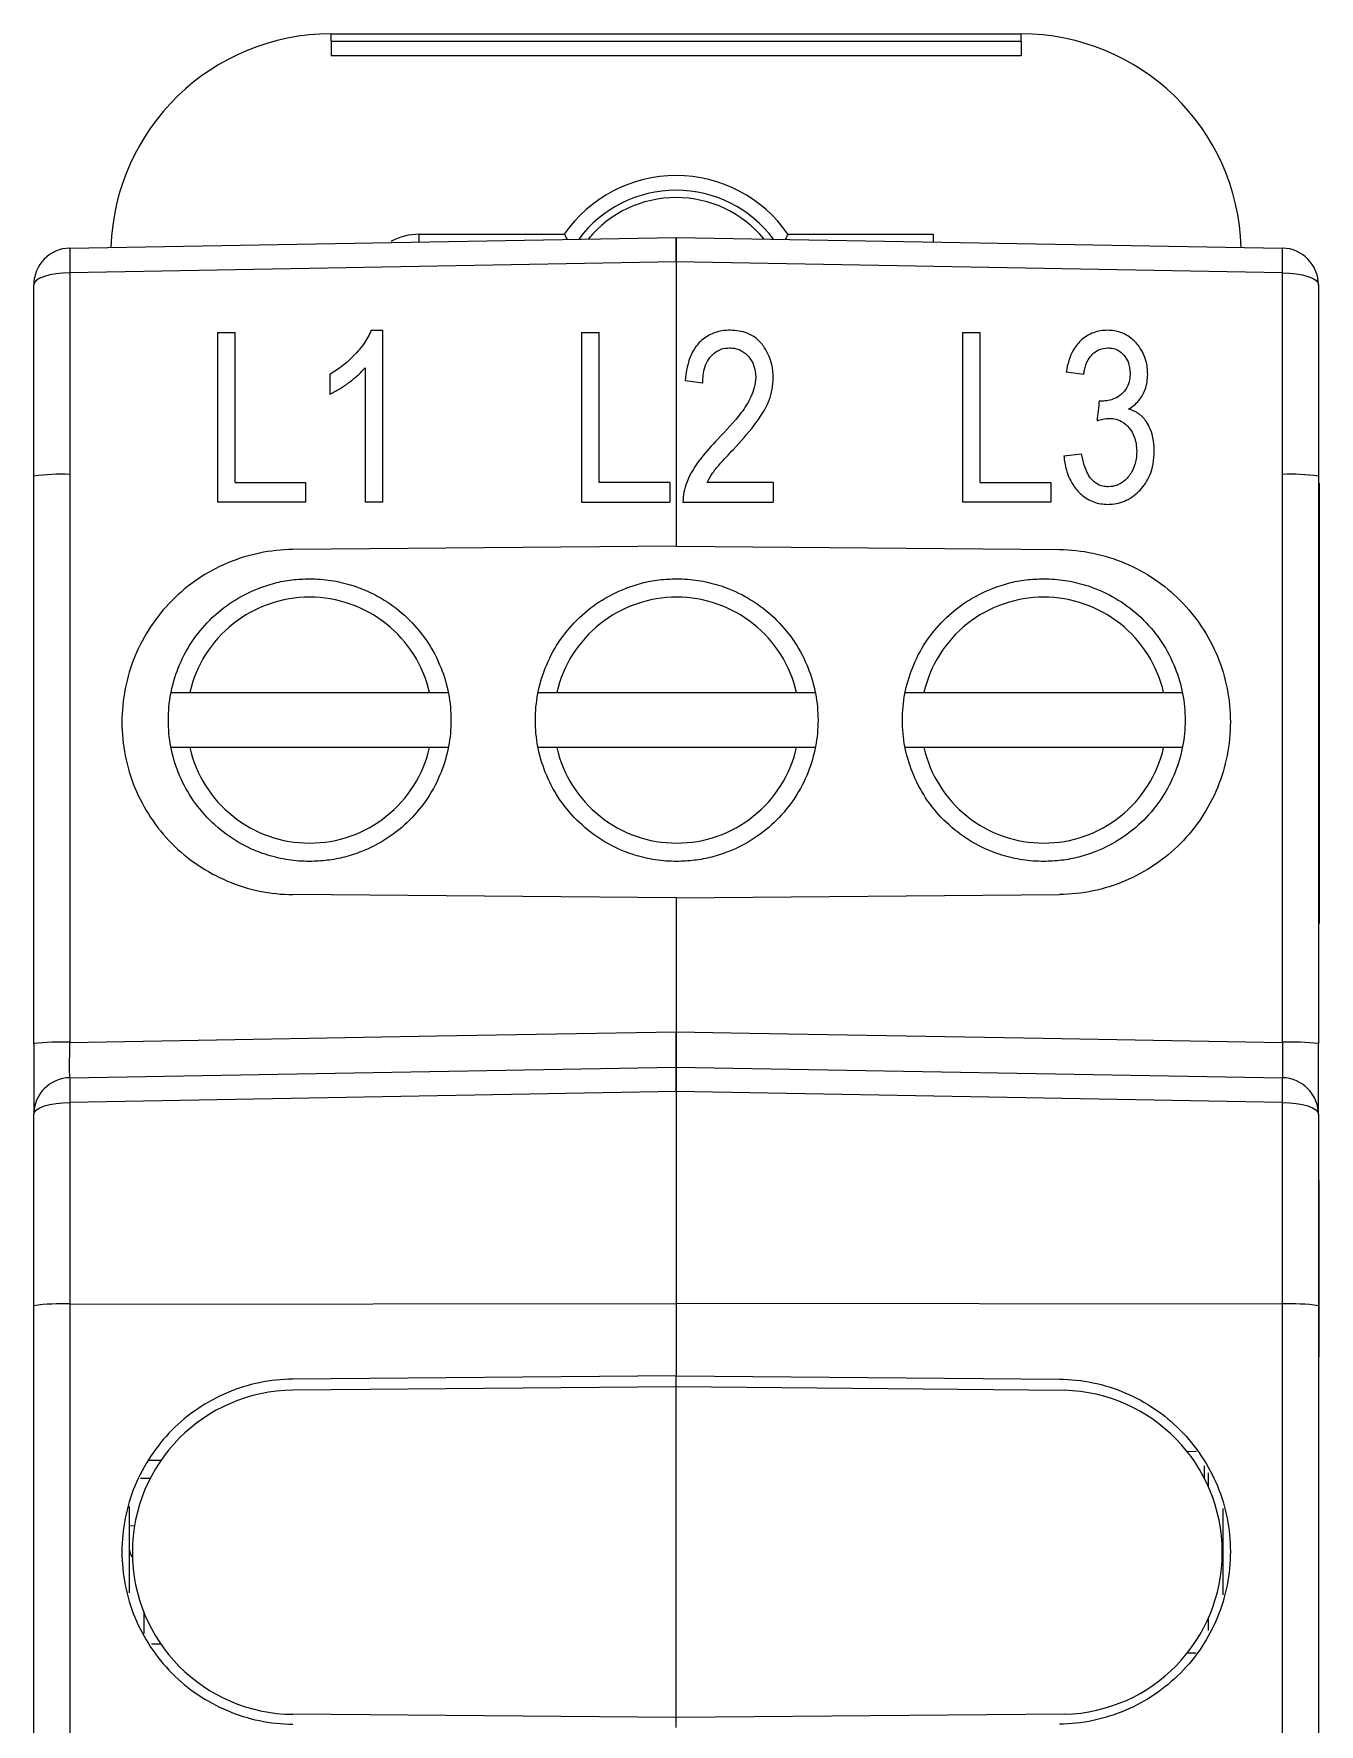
# Model space of a CAD drawing. Header units: millimetres. Extents: x -72 to 2978, y -1067 to 2817.
# Drawn here: x 1963.21 to 1980.72, y 2622.3 to 2645.33 of the extents above; entities that cross this region are included whole.
import ezdxf

# ---------------------------------------------------------------- set-up
doc = ezdxf.new("R2010")
doc.units = ezdxf.units.MM

msp = doc.modelspace()

# ---------------------------------------------------------------- linework, layer by layer
at = {"color": 7, "linetype": 'Continuous', "lineweight": 15}
for p, q in [((1967.26, 2645.327), (1976.66, 2645.327)), ((1967.26, 2645.228), (1967.26, 2645.327)), ((1967.26, 2645.228), (1976.66, 2645.228)), ((1967.26, 2645.228), (1967.26, 2645.028)), ((1976.66, 2645.228), (1976.66, 2645.327)), ((1976.66, 2645.228), (1976.66, 2645.028)), ((1976.66, 2645.028), (1967.26, 2645.028)), ((1968.46, 2642.597), (1970.437, 2642.597)), ((1973.483, 2642.597), (1975.46, 2642.597)), ((1963.702, 2642.408), (1971.96, 2642.552)), ((1971.96, 2642.552), (1980.219, 2642.408)), ((1971.96, 2642.221), (1971.96, 2639.332)), ((1963.21, 2639.301), (1963.21, 2641.908)), ((1963.702, 2642.072), (1963.702, 2639.325)), ((1980.219, 2639.325), (1980.219, 2642.072)), ((1980.71, 2641.908), (1980.71, 2639.301)), ((1965.712, 2641.259), (1965.952, 2641.259)), ((1967.807, 2641.289), (1967.963, 2641.289)), ((1970.672, 2641.259), (1970.912, 2641.259)), ((1975.863, 2641.259), (1976.103, 2641.259)), ((1972.323, 2640.569), (1972.083, 2640.599)), ((1977.243, 2639.578), (1977.484, 2639.608)), ((1963.21, 2631.572), (1963.21, 2639.301)), ((1963.702, 2639.325), (1963.702, 2631.59)), ((1965.952, 2639.218), (1966.913, 2639.218)), ((1966.913, 2639.218), (1966.913, 2638.948)), ((1971.873, 2639.218), (1971.873, 2638.948)), ((1971.96, 2639.332), (1971.96, 2638.348)), ((1973.284, 2639.218), (1973.284, 2638.948)), ((1976.103, 2639.218), (1977.063, 2639.218)), ((1977.063, 2639.218), (1977.063, 2638.948)), ((1980.219, 2631.59), (1980.219, 2639.325)), ((1980.71, 2639.301), (1980.71, 2631.572)), ((1980.72, 2639.208), (1980.71, 2639.208)), ((1980.72, 2639.208), (1980.72, 2634.542)), ((1966.913, 2638.948), (1965.712, 2638.948)), ((1967.963, 2638.948), (1967.723, 2638.948)), ((1977.063, 2638.948), (1975.863, 2638.948)), ((1971.96, 2638.348), (1977.181, 2638.302)), ((1965.336, 2636.354), (1968.601, 2636.354)), ((1970.336, 2636.354), (1973.601, 2636.354)), ((1975.336, 2636.354), (1978.601, 2636.354)), ((1968.601, 2635.604), (1965.336, 2635.604)), ((1973.601, 2635.604), (1970.336, 2635.604)), ((1978.601, 2635.604), (1975.336, 2635.604)), ((1980.72, 2634.542), (1980.71, 2634.542)), ((1980.72, 2634.542), (1980.72, 2633.875)), ((1980.72, 2633.875), (1980.71, 2633.875)), ((1980.72, 2633.875), (1980.72, 2633.208)), ((1971.96, 2633.557), (1966.74, 2633.603)), ((1971.96, 2633.557), (1977.181, 2633.603)), ((1971.96, 2633.557), (1971.96, 2631.734)), ((1980.72, 2633.208), (1980.71, 2633.208)), ((1963.702, 2631.108), (1971.96, 2631.252)), ((1971.96, 2631.252), (1980.219, 2631.108)), ((1971.96, 2630.921), (1971.96, 2628.032)), ((1963.21, 2628.002), (1963.21, 2630.608)), ((1963.702, 2630.772), (1963.702, 2628.025)), ((1980.219, 2628.025), (1980.219, 2630.772)), ((1980.71, 2630.608), (1980.71, 2628.002)), ((1980.72, 2629.708), (1980.71, 2629.708)), ((1980.72, 2627.308), (1980.72, 2629.708)), ((1963.21, 2620.272), (1963.21, 2628.002)), ((1963.702, 2628.025), (1971.96, 2628.032)), ((1963.702, 2628.025), (1963.702, 2620.29)), ((1971.96, 2628.032), (1971.96, 2627.048)), ((1980.219, 2628.025), (1971.96, 2628.032)), ((1980.219, 2620.29), (1980.219, 2628.025)), ((1980.71, 2628.002), (1980.71, 2620.272)), ((1980.72, 2627.308), (1980.71, 2627.308)), ((1971.96, 2627.048), (1966.74, 2627.002)), ((1971.96, 2627.048), (1977.181, 2627.002)), ((1971.96, 2626.897), (1966.741, 2626.851)), ((1971.96, 2622.392), (1971.96, 2626.897)), ((1977.247, 2626.85), (1971.96, 2626.897)), ((1978.92, 2626.018), (1979.051, 2626.02)), ((1964.77, 2625.897), (1964.943, 2625.897)), ((1979.16, 2625.645), (1979.16, 2625.823)), ((1964.665, 2625.652), (1964.797, 2625.652)), ((1964.51, 2625.267), (1964.51, 2624.09)), ((1979.41, 2624.066), (1979.41, 2625.241)), ((1964.583, 2625.003), (1964.51, 2625.002)), ((1964.943, 2623.392), (1964.812, 2623.392)), ((1979.042, 2623.268), (1978.922, 2623.271)), ((1971.96, 2622.392), (1966.741, 2622.438)), ((1977.253, 2622.438), (1971.96, 2622.392))]:
    msp.add_line(p, q, dxfattribs=at)
at = {"color": 102, "linetype": 'Continuous', "lineweight": 15}
for p, q in [((1968.46, 2642.491), (1968.46, 2642.597)), ((1975.46, 2642.597), (1975.46, 2642.491)), ((1971.96, 2626.897), (1971.96, 2627.048)), ((1979.214, 2625.532), (1979.214, 2625.726)), ((1964.707, 2623.836), (1964.707, 2623.537)), ((1979.214, 2623.579), (1979.214, 2623.754)), ((1971.96, 2622.257), (1971.96, 2622.392))]:
    msp.add_line(p, q, dxfattribs=at)
at = {"color": 7, "linetype": 'Continuous', "lineweight": 15, "flags": 128}
for points in [[(1971.96, 2642.221), (1970.961, 2642.203), (1966.962, 2642.131), (1963.702, 2642.072)], [(1980.219, 2642.072), (1979.219, 2642.09), (1975.22, 2642.162), (1971.96, 2642.221)], [(1963.702, 2642.072), (1963.605, 2642.068), (1963.513, 2642.058), (1963.428, 2642.043), (1963.354, 2642.023), (1963.293, 2641.998), (1963.248, 2641.97), (1963.22, 2641.94), (1963.21, 2641.908)], [(1980.219, 2642.072), (1980.315, 2642.068), (1980.408, 2642.058), (1980.493, 2642.043), (1980.567, 2642.023), (1980.628, 2641.998), (1980.673, 2641.97), (1980.701, 2641.94), (1980.71, 2641.908)], [(1977.514, 2640.689), (1977.379, 2640.706), (1977.273, 2640.719)], [(1977.724, 2640.329), (1977.744, 2640.327), (1977.76, 2640.325)], [(1971.96, 2638.348), (1969.351, 2638.325), (1966.74, 2638.302)], [(1963.702, 2631.59), (1964.701, 2631.608), (1968.7, 2631.677), (1971.96, 2631.734)], [(1971.96, 2631.734), (1972.96, 2631.717), (1976.959, 2631.647), (1980.219, 2631.59)], [(1971.96, 2630.921), (1970.961, 2630.903), (1966.962, 2630.831), (1963.702, 2630.772)], [(1980.219, 2630.772), (1979.219, 2630.79), (1975.22, 2630.862), (1971.96, 2630.921)], [(1963.21, 2630.608), (1963.22, 2630.64), (1963.248, 2630.67), (1963.293, 2630.698), (1963.354, 2630.723), (1963.428, 2630.743), (1963.513, 2630.758), (1963.605, 2630.768), (1963.702, 2630.772)], [(1980.219, 2630.772), (1980.315, 2630.768), (1980.408, 2630.758), (1980.493, 2630.743), (1980.567, 2630.723), (1980.628, 2630.698), (1980.673, 2630.67), (1980.701, 2630.64), (1980.71, 2630.608)]]:
    msp.add_lwpolyline(points, dxfattribs=at)
at = {"color": 7, "linetype": 'Continuous', "lineweight": 15}
for centre, radius, start, end in [((1967.26, 2642.327), 3, 90, 178.2335), ((1976.66, 2642.327), 3, 1.7547, 90), ((1971.96, 2641.547), 1.85, 34.5739, 145.4261), ((1971.96, 2641.547), 1.65, 36.5266, 143.4734), ((1971.96, 2641.547), 1.55, 39.4127, 140.5873), ((1963.71, 2641.908), 0.5, 91, 180), ((1969.515, 2642.24), 5.816, 178.3416, 181.6584), ((1974.405, 2642.24), 5.816, 358.3416, 1.6584), ((1980.21, 2641.908), 0.5, 0, 89), ((1963.58, 2636.765), 2.564, 87.292, 98.3012), ((1980.34, 2636.765), 2.564, 81.6988, 92.708), ((1963.58, 2628.168), 3.425, 87.9715, 96.2027), ((1980.34, 2628.168), 3.425, 83.7973, 92.0285), ((1963.71, 2630.608), 0.5, 91, 180), ((1969.515, 2630.94), 5.816, 178.3416, 181.6584), ((1974.406, 2630.94), 5.816, 358.3416, 1.6584), ((1980.21, 2630.608), 0.5, 0, 89), ((1963.581, 2625.464), 2.565, 87.2935, 98.2994), ((1980.34, 2625.464), 2.565, 81.7006, 92.7065), ((1966.76, 2624.644), 2.207, 90.5, 269.5)]:
    msp.add_arc(centre, radius, start, end, dxfattribs=at)
at = {"color": 102, "linetype": 'Continuous', "lineweight": 15}
msp.add_arc((1968.46, 2641.797), 0.8, 90, 118.966, dxfattribs=at)
at = {"color": 7, "linetype": 'Continuous', "lineweight": 15}
for centre, major_axis, ratio, start_param, end_param in [((1977.194, 2624.644), (-1.412, 1.697), 0.999163, 2.473844, 5.564823), ((1964.71, 2624.704), (0.142, 0.144), 0.975618, 2.362365, 3.040961)]:
    msp.add_ellipse(centre, major_axis=major_axis, ratio=ratio, start_param=start_param, end_param=end_param, dxfattribs=at)
for points, knots in [([(1970.437, 2642.597), (1970.438, 2642.596), (1970.449, 2642.576), (1970.462, 2642.55), (1970.473, 2642.53), (1970.475, 2642.526)], [0, 0, 0, 0, 0.038209, 0.854369, 1, 1, 1, 1]), ([(1973.483, 2642.597), (1973.483, 2642.596), (1973.472, 2642.576), (1973.459, 2642.55), (1973.447, 2642.53), (1973.446, 2642.526)], [0, 0, 0, 0, 0.038209, 0.854369, 1, 1, 1, 1]), ([(1971.96, 2642.552), (1971.96, 2642.552), (1971.96, 2642.52), (1971.96, 2642.403), (1971.96, 2642.318), (1971.96, 2642.221)], [0, 0, 0, 0, 0.5, 0.5, 1, 1, 1, 1]), ([(1971.96, 2642.221), (1971.96, 2642.318), (1971.96, 2642.402), (1971.96, 2642.52), (1971.96, 2642.552), (1971.96, 2642.552)], [0, 0, 0, 0, 0.5, 0.5, 1, 1, 1, 1]), ([(1965.712, 2641.259), (1965.712, 2641.169), (1965.712, 2640.984), (1965.712, 2640.702), (1965.712, 2640.41), (1965.712, 2640.028), (1965.712, 2639.54), (1965.712, 2639.151), (1965.712, 2638.948)], [0, 0, 0, 0, 0.11981, 0.243029, 0.369756, 0.500077, 0.738236, 1, 1, 1, 1]), ([(1965.952, 2639.218), (1965.952, 2639.338), (1965.952, 2639.572), (1965.952, 2639.914), (1965.952, 2640.311), (1965.952, 2640.76), (1965.952, 2641.095), (1965.952, 2641.259)], [0, 0, 0, 0, 0.174255, 0.340883, 0.499971, 0.755474, 1, 1, 1, 1]), ([(1967.807, 2641.289), (1967.779, 2641.225), (1967.746, 2641.162), (1967.705, 2641.104), (1967.665, 2641.048), (1967.62, 2640.995), (1967.572, 2640.945), (1967.524, 2640.895), (1967.472, 2640.849), (1967.417, 2640.806), (1967.362, 2640.763), (1967.303, 2640.725), (1967.243, 2640.689)], [0, 0, 0, 0, 0.256107, 0.256107, 0.256107, 0.503361, 0.503361, 0.503361, 0.751816, 0.751816, 0.751816, 1, 1, 1, 1]), ([(1967.963, 2638.948), (1967.963, 2639.085), (1967.963, 2639.354), (1967.963, 2639.747), (1967.963, 2640.202), (1967.963, 2640.717), (1967.963, 2641.101), (1967.963, 2641.289)], [0, 0, 0, 0, 0.174223, 0.340848, 0.49997, 0.755462, 1, 1, 1, 1]), ([(1970.672, 2641.259), (1970.672, 2641.167), (1970.672, 2640.981), (1970.672, 2640.698), (1970.672, 2640.407), (1970.672, 2640.024), (1970.672, 2639.537), (1970.672, 2639.148), (1970.672, 2638.948)], [0, 0, 0, 0, 0.121468, 0.245253, 0.371423, 0.500046, 0.742946, 1, 1, 1, 1]), ([(1970.912, 2639.218), (1970.912, 2639.336), (1970.912, 2639.569), (1970.912, 2639.911), (1970.912, 2640.309), (1970.912, 2640.758), (1970.912, 2641.094), (1970.912, 2641.259)], [0, 0, 0, 0, 0.171788, 0.338422, 0.499986, 0.753975, 1, 1, 1, 1]), ([(1972.699, 2641.289), (1972.667, 2641.289), (1972.636, 2641.288), (1972.604, 2641.284), (1972.544, 2641.276), (1972.484, 2641.26), (1972.43, 2641.233), (1972.372, 2641.205), (1972.32, 2641.167), (1972.276, 2641.121), (1972.233, 2641.076), (1972.197, 2641.022), (1972.17, 2640.966), (1972.117, 2640.852), (1972.094, 2640.724), (1972.083, 2640.599)], [0, 0, 0, 0, 0.08927, 0.08927, 0.08927, 0.263398, 0.263398, 0.263398, 0.447133, 0.447133, 0.447133, 0.629597, 0.629597, 0.629597, 1, 1, 1, 1]), ([(1973.284, 2640.642), (1973.283, 2640.702), (1973.278, 2640.762), (1973.264, 2640.821), (1973.245, 2640.902), (1973.21, 2640.981), (1973.164, 2641.051), (1973.136, 2641.094), (1973.103, 2641.135), (1973.064, 2641.169), (1973.025, 2641.203), (1972.979, 2641.23), (1972.93, 2641.25), (1972.858, 2641.278), (1972.777, 2641.287), (1972.699, 2641.289)], [0, 0, 0, 0, 0.184621, 0.184621, 0.184621, 0.444129, 0.444129, 0.444129, 0.601939, 0.601939, 0.601939, 0.760781, 0.760781, 0.760781, 1, 1, 1, 1]), ([(1975.863, 2641.259), (1975.863, 2641.168), (1975.863, 2640.982), (1975.863, 2640.699), (1975.863, 2640.408), (1975.863, 2640.025), (1975.863, 2639.538), (1975.863, 2639.149), (1975.863, 2638.948)], [0, 0, 0, 0, 0.120891, 0.24448, 0.370844, 0.500054, 0.741486, 1, 1, 1, 1]), ([(1976.103, 2639.218), (1976.103, 2639.337), (1976.103, 2639.57), (1976.103, 2639.913), (1976.103, 2640.31), (1976.103, 2640.759), (1976.103, 2641.095), (1976.103, 2641.259)], [0, 0, 0, 0, 0.172831, 0.339463, 0.49998, 0.754655, 1, 1, 1, 1]), ([(1977.839, 2641.289), (1977.774, 2641.288), (1977.707, 2641.279), (1977.646, 2641.256), (1977.589, 2641.235), (1977.535, 2641.203), (1977.489, 2641.163), (1977.444, 2641.124), (1977.405, 2641.076), (1977.374, 2641.025), (1977.32, 2640.932), (1977.292, 2640.825), (1977.273, 2640.719)], [0, 0, 0, 0, 0.219806, 0.219806, 0.219806, 0.425093, 0.425093, 0.425093, 0.629822, 0.629822, 0.629822, 1, 1, 1, 1]), ([(1978.384, 2640.688), (1978.383, 2640.749), (1978.377, 2640.811), (1978.361, 2640.871), (1978.344, 2640.935), (1978.316, 2640.997), (1978.278, 2641.052), (1978.247, 2641.097), (1978.21, 2641.139), (1978.167, 2641.174), (1978.121, 2641.211), (1978.069, 2641.242), (1978.013, 2641.261), (1977.958, 2641.28), (1977.898, 2641.288), (1977.839, 2641.289)], [0, 0, 0, 0, 0.205592, 0.205592, 0.205592, 0.428475, 0.428475, 0.428475, 0.611344, 0.611344, 0.611344, 0.806598, 0.806598, 0.806598, 1, 1, 1, 1]), ([(1972.323, 2640.569), (1972.324, 2640.641), (1972.33, 2640.714), (1972.352, 2640.783), (1972.364, 2640.823), (1972.381, 2640.861), (1972.405, 2640.896), (1972.424, 2640.924), (1972.447, 2640.951), (1972.474, 2640.973), (1972.503, 2640.998), (1972.538, 2641.018), (1972.575, 2641.031), (1972.611, 2641.043), (1972.651, 2641.048), (1972.69, 2641.049)], [0, 0, 0, 0, 0.321742, 0.321742, 0.321742, 0.506881, 0.506881, 0.506881, 0.65917, 0.65917, 0.65917, 0.830736, 0.830736, 0.830736, 1, 1, 1, 1]), ([(1972.69, 2641.049), (1972.711, 2641.049), (1972.732, 2641.047), (1972.753, 2641.044), (1972.787, 2641.038), (1972.82, 2641.026), (1972.85, 2641.01), (1972.888, 2640.989), (1972.922, 2640.96), (1972.95, 2640.927), (1972.978, 2640.894), (1973.001, 2640.856), (1973.016, 2640.816), (1973.036, 2640.762), (1973.043, 2640.704), (1973.044, 2640.646)], [0, 0, 0, 0, 0.10489, 0.10489, 0.10489, 0.273649, 0.273649, 0.273649, 0.491585, 0.491585, 0.491585, 0.709054, 0.709054, 0.709054, 1, 1, 1, 1]), ([(1977.514, 2640.689), (1977.516, 2640.708), (1977.519, 2640.726), (1977.523, 2640.744), (1977.534, 2640.794), (1977.549, 2640.844), (1977.574, 2640.888), (1977.59, 2640.917), (1977.61, 2640.943), (1977.633, 2640.965), (1977.656, 2640.988), (1977.684, 2641.007), (1977.714, 2641.021), (1977.754, 2641.04), (1977.801, 2641.047), (1977.846, 2641.049)], [0, 0, 0, 0, 0.104104, 0.104104, 0.104104, 0.388823, 0.388823, 0.388823, 0.568536, 0.568536, 0.568536, 0.749971, 0.749971, 0.749971, 1, 1, 1, 1]), ([(1977.846, 2641.049), (1977.862, 2641.048), (1977.879, 2641.047), (1977.896, 2641.045), (1977.924, 2641.041), (1977.951, 2641.031), (1977.976, 2641.018), (1978.008, 2641), (1978.037, 2640.977), (1978.061, 2640.95), (1978.084, 2640.923), (1978.103, 2640.892), (1978.117, 2640.858), (1978.136, 2640.809), (1978.142, 2640.754), (1978.144, 2640.701)], [0, 0, 0, 0, 0.095843, 0.095843, 0.095843, 0.260625, 0.260625, 0.260625, 0.471814, 0.471814, 0.471814, 0.682626, 0.682626, 0.682626, 1, 1, 1, 1]), ([(1967.243, 2640.419), (1967.289, 2640.441), (1967.334, 2640.465), (1967.377, 2640.491), (1967.419, 2640.518), (1967.461, 2640.547), (1967.501, 2640.577), (1967.542, 2640.606), (1967.581, 2640.638), (1967.618, 2640.672), (1967.655, 2640.705), (1967.69, 2640.741), (1967.723, 2640.779)], [0, 0, 0, 0, 0.251723, 0.251723, 0.251723, 0.500768, 0.500768, 0.500768, 0.750207, 0.750207, 0.750207, 1, 1, 1, 1]), ([(1967.723, 2640.779), (1967.723, 2640.681), (1967.723, 2640.483), (1967.723, 2640.179), (1967.723, 2639.825), (1967.723, 2639.413), (1967.723, 2639.106), (1967.723, 2638.948)], [0, 0, 0, 0, 0.161874, 0.328517, 0.500026, 0.74194, 1, 1, 1, 1]), ([(1967.243, 2640.689), (1967.243, 2640.644), (1967.243, 2640.554), (1967.243, 2640.464), (1967.243, 2640.419)], [0, 0, 0, 0, 0.497527, 1, 1, 1, 1]), ([(1973.044, 2640.646), (1973.04, 2640.556), (1973.017, 2640.465), (1972.98, 2640.382), (1972.945, 2640.306), (1972.899, 2640.235), (1972.848, 2640.168), (1972.749, 2640.041), (1972.639, 2639.922), (1972.527, 2639.806)], [0, 0, 0, 0, 0.273801, 0.273801, 0.273801, 0.523391, 0.523391, 0.523391, 1, 1, 1, 1]), ([(1972.74, 2639.667), (1972.838, 2639.774), (1972.934, 2639.882), (1973.023, 2639.996), (1973.105, 2640.101), (1973.182, 2640.213), (1973.228, 2640.336), (1973.264, 2640.434), (1973.282, 2640.538), (1973.284, 2640.642)], [0, 0, 0, 0, 0.37722, 0.37722, 0.37722, 0.725987, 0.725987, 0.725987, 1, 1, 1, 1]), ([(1978.144, 2640.701), (1978.143, 2640.673), (1978.142, 2640.644), (1978.137, 2640.616), (1978.13, 2640.579), (1978.118, 2640.543), (1978.1, 2640.51), (1978.082, 2640.476), (1978.057, 2640.445), (1978.028, 2640.42), (1978, 2640.394), (1977.967, 2640.373), (1977.931, 2640.358), (1977.878, 2640.335), (1977.818, 2640.326), (1977.76, 2640.325)], [0, 0, 0, 0, 0.14138, 0.14138, 0.14138, 0.329095, 0.329095, 0.329095, 0.519949, 0.519949, 0.519949, 0.710757, 0.710757, 0.710757, 1, 1, 1, 1]), ([(1978.124, 2640.216), (1978.176, 2640.248), (1978.226, 2640.287), (1978.265, 2640.334), (1978.301, 2640.378), (1978.33, 2640.429), (1978.35, 2640.482), (1978.374, 2640.548), (1978.382, 2640.618), (1978.384, 2640.688)], [0, 0, 0, 0, 0.324268, 0.324268, 0.324268, 0.627756, 0.627756, 0.627756, 1, 1, 1, 1]), ([(1977.724, 2640.329), (1977.719, 2640.284), (1977.709, 2640.193), (1977.699, 2640.102), (1977.694, 2640.057)], [0, 0, 0, 0, 0.496035, 1, 1, 1, 1]), ([(1977.694, 2640.057), (1977.721, 2640.065), (1977.748, 2640.073), (1977.775, 2640.079), (1977.789, 2640.082), (1977.803, 2640.084), (1977.817, 2640.086), (1977.831, 2640.088), (1977.845, 2640.088), (1977.859, 2640.089)], [0, 0, 0, 0, 0.499277, 0.499277, 0.499277, 0.749658, 0.749658, 0.749658, 1, 1, 1, 1]), ([(1977.859, 2640.089), (1977.882, 2640.088), (1977.905, 2640.087), (1977.928, 2640.083), (1977.963, 2640.076), (1977.997, 2640.064), (1978.028, 2640.046), (1978.068, 2640.024), (1978.103, 2639.993), (1978.133, 2639.958), (1978.162, 2639.923), (1978.185, 2639.882), (1978.201, 2639.839), (1978.224, 2639.777), (1978.232, 2639.708), (1978.234, 2639.642)], [0, 0, 0, 0, 0.104468, 0.104468, 0.104468, 0.26803, 0.26803, 0.26803, 0.479084, 0.479084, 0.479084, 0.689974, 0.689974, 0.689974, 1, 1, 1, 1]), ([(1978.474, 2639.644), (1978.473, 2639.713), (1978.467, 2639.783), (1978.45, 2639.85), (1978.432, 2639.916), (1978.406, 2639.982), (1978.369, 2640.04), (1978.341, 2640.083), (1978.305, 2640.122), (1978.262, 2640.151), (1978.221, 2640.181), (1978.173, 2640.201), (1978.124, 2640.216)], [0, 0, 0, 0, 0.287408, 0.287408, 0.287408, 0.57403, 0.57403, 0.57403, 0.78851, 0.78851, 0.78851, 1, 1, 1, 1]), ([(1972.527, 2639.806), (1972.448, 2639.724), (1972.371, 2639.639), (1972.3, 2639.549), (1972.221, 2639.448), (1972.152, 2639.337), (1972.106, 2639.217), (1972.073, 2639.131), (1972.053, 2639.039), (1972.053, 2638.948)], [0, 0, 0, 0, 0.340175, 0.340175, 0.340175, 0.725646, 0.725646, 0.725646, 1, 1, 1, 1]), ([(1972.383, 2639.218), (1972.406, 2639.261), (1972.429, 2639.304), (1972.457, 2639.344), (1972.485, 2639.383), (1972.516, 2639.42), (1972.547, 2639.456), (1972.61, 2639.528), (1972.675, 2639.598), (1972.74, 2639.667)], [0, 0, 0, 0, 0.254231, 0.254231, 0.254231, 0.503845, 0.503845, 0.503845, 1, 1, 1, 1]), ([(1977.243, 2639.578), (1977.249, 2639.515), (1977.258, 2639.451), (1977.276, 2639.389), (1977.295, 2639.319), (1977.323, 2639.251), (1977.363, 2639.19), (1977.396, 2639.139), (1977.435, 2639.092), (1977.481, 2639.052), (1977.53, 2639.009), (1977.588, 2638.974), (1977.65, 2638.951), (1977.711, 2638.928), (1977.777, 2638.92), (1977.842, 2638.918)], [0, 0, 0, 0, 0.195082, 0.195082, 0.195082, 0.416888, 0.416888, 0.416888, 0.600897, 0.600897, 0.600897, 0.801124, 0.801124, 0.801124, 1, 1, 1, 1]), ([(1977.846, 2639.158), (1977.822, 2639.159), (1977.797, 2639.16), (1977.773, 2639.166), (1977.741, 2639.173), (1977.708, 2639.187), (1977.68, 2639.206), (1977.652, 2639.224), (1977.628, 2639.248), (1977.607, 2639.275), (1977.566, 2639.327), (1977.539, 2639.39), (1977.519, 2639.453), (1977.503, 2639.504), (1977.492, 2639.556), (1977.484, 2639.608)], [0, 0, 0, 0, 0.114311, 0.114311, 0.114311, 0.273887, 0.273887, 0.273887, 0.431917, 0.431917, 0.431917, 0.74901, 0.74901, 0.74901, 1, 1, 1, 1]), ([(1977.842, 2638.918), (1977.855, 2638.918), (1977.867, 2638.919), (1977.879, 2638.919), (1977.952, 2638.923), (1978.026, 2638.941), (1978.092, 2638.973), (1978.163, 2639.006), (1978.226, 2639.056), (1978.28, 2639.112), (1978.334, 2639.169), (1978.378, 2639.235), (1978.409, 2639.307), (1978.455, 2639.412), (1978.472, 2639.53), (1978.474, 2639.644)], [0, 0, 0, 0, 0.033822, 0.033822, 0.033822, 0.238567, 0.238567, 0.238567, 0.456682, 0.456682, 0.456682, 0.675096, 0.675096, 0.675096, 1, 1, 1, 1]), ([(1978.234, 2639.642), (1978.233, 2639.594), (1978.23, 2639.545), (1978.219, 2639.498), (1978.208, 2639.448), (1978.19, 2639.4), (1978.164, 2639.356), (1978.137, 2639.31), (1978.101, 2639.269), (1978.06, 2639.235), (1978.031, 2639.21), (1977.996, 2639.191), (1977.96, 2639.177), (1977.924, 2639.164), (1977.885, 2639.159), (1977.846, 2639.158)], [0, 0, 0, 0, 0.209524, 0.209524, 0.209524, 0.431536, 0.431536, 0.431536, 0.66368, 0.66368, 0.66368, 0.832011, 0.832011, 0.832011, 1, 1, 1, 1]), ([(1971.873, 2639.218), (1971.716, 2639.218), (1971.395, 2639.218), (1971.075, 2639.218), (1970.912, 2639.218)], [0, 0, 0, 0, 0.49143, 1, 1, 1, 1]), ([(1973.284, 2639.218), (1973.13, 2639.218), (1972.83, 2639.218), (1972.53, 2639.218), (1972.383, 2639.218)], [0, 0, 0, 0, 0.511557, 1, 1, 1, 1]), ([(1970.672, 2638.948), (1970.877, 2638.948), (1971.277, 2638.948), (1971.677, 2638.948), (1971.873, 2638.948)], [0, 0, 0, 0, 0.510478, 1, 1, 1, 1]), ([(1972.053, 2638.948), (1972.254, 2638.948), (1972.664, 2638.948), (1973.074, 2638.948), (1973.284, 2638.948)], [0, 0, 0, 0, 0.489084, 1, 1, 1, 1]), ([(1966.74, 2638.302), (1966.585, 2638.301), (1966.434, 2638.285), (1966.135, 2638.223), (1965.987, 2638.177), (1965.705, 2638.058), (1965.571, 2637.985), (1965.318, 2637.814), (1965.198, 2637.714), (1964.983, 2637.498), (1964.887, 2637.379), (1964.717, 2637.123), (1964.645, 2636.987), (1964.471, 2636.565), (1964.41, 2636.257), (1964.41, 2635.8), (1964.425, 2635.645), (1964.485, 2635.346), (1964.529, 2635.2), (1964.645, 2634.917), (1964.718, 2634.78), (1964.886, 2634.526), (1964.982, 2634.408), (1965.307, 2634.08), (1965.564, 2633.907), (1965.988, 2633.728), (1966.134, 2633.682), (1966.432, 2633.62), (1966.587, 2633.604), (1966.74, 2633.603)], [0, 0, 0, 0, 0.0625, 0.0625, 0.125, 0.125, 0.1875, 0.1875, 0.25, 0.25, 0.3125, 0.3125, 0.375, 0.375, 0.5, 0.5, 0.5625, 0.5625, 0.625, 0.625, 0.6875, 0.6875, 0.75, 0.75, 0.875, 0.875, 0.9375, 0.9375, 1, 1, 1, 1]), ([(1977.181, 2638.302), (1977.486, 2638.3), (1977.793, 2638.236), (1978.214, 2638.059), (1978.35, 2637.985), (1978.604, 2637.813), (1978.721, 2637.716), (1978.936, 2637.499), (1979.034, 2637.378), (1979.203, 2637.124), (1979.275, 2636.99), (1979.391, 2636.706), (1979.436, 2636.558), (1979.495, 2636.259), (1979.51, 2636.108), (1979.51, 2635.799), (1979.495, 2635.647), (1979.437, 2635.349), (1979.392, 2635.2), (1979.276, 2634.917), (1979.204, 2634.783), (1979.036, 2634.528), (1978.938, 2634.408), (1978.723, 2634.191), (1978.606, 2634.094), (1978.352, 2633.921), (1978.216, 2633.848), (1977.796, 2633.67), (1977.49, 2633.605), (1977.181, 2633.603)], [0, 0, 0, 0, 0.125, 0.125, 0.1875, 0.1875, 0.25, 0.25, 0.3125, 0.3125, 0.375, 0.375, 0.4375, 0.4375, 0.5, 0.5, 0.5625, 0.5625, 0.625, 0.625, 0.6875, 0.6875, 0.75, 0.75, 0.8125, 0.8125, 0.875, 0.875, 1, 1, 1, 1]), ([(1966.968, 2634.054), (1966.919, 2634.055), (1966.822, 2634.058), (1966.678, 2634.074), (1966.536, 2634.101), (1966.396, 2634.139), (1966.181, 2634.215), (1965.903, 2634.359), (1965.598, 2634.609), (1965.347, 2634.915), (1965.171, 2635.257), (1965.065, 2635.616), (1965.032, 2635.979), (1965.065, 2636.342), (1965.171, 2636.702), (1965.347, 2637.044), (1965.598, 2637.35), (1965.903, 2637.6), (1966.21, 2637.758), (1966.488, 2637.849), (1966.726, 2637.896), (1966.887, 2637.902), (1966.968, 2637.904)], [0, 0, 0, 0, 0.024176, 0.048139, 0.072026, 0.095974, 0.120121, 0.185059, 0.250086, 0.315023, 0.38005, 0.439993, 0.500024, 0.559968, 0.619999, 0.684937, 0.749963, 0.814901, 0.879927, 0.92, 0.95981, 1, 1, 1, 1]), ([(1966.968, 2637.904), (1967.017, 2637.903), (1967.114, 2637.901), (1967.258, 2637.884), (1967.4, 2637.857), (1967.54, 2637.819), (1967.755, 2637.744), (1968.033, 2637.6), (1968.338, 2637.35), (1968.589, 2637.044), (1968.765, 2636.702), (1968.871, 2636.342), (1968.904, 2635.98), (1968.871, 2635.617), (1968.765, 2635.257), (1968.589, 2634.915), (1968.339, 2634.609), (1968.033, 2634.359), (1967.726, 2634.2), (1967.448, 2634.11), (1967.21, 2634.063), (1967.049, 2634.057), (1966.968, 2634.054)], [0, 0, 0, 0, 0.024176, 0.048139, 0.072026, 0.095974, 0.120121, 0.185059, 0.250086, 0.315023, 0.38005, 0.439993, 0.500024, 0.559968, 0.619999, 0.684937, 0.749963, 0.814901, 0.879927, 0.92, 0.95981, 1, 1, 1, 1]), ([(1971.968, 2634.054), (1971.919, 2634.055), (1971.822, 2634.058), (1971.678, 2634.074), (1971.536, 2634.101), (1971.396, 2634.139), (1971.181, 2634.215), (1970.903, 2634.359), (1970.598, 2634.609), (1970.347, 2634.915), (1970.171, 2635.257), (1970.065, 2635.616), (1970.032, 2635.979), (1970.065, 2636.342), (1970.171, 2636.702), (1970.347, 2637.044), (1970.598, 2637.35), (1970.903, 2637.6), (1971.21, 2637.758), (1971.488, 2637.849), (1971.726, 2637.896), (1971.887, 2637.902), (1971.968, 2637.904)], [0, 0, 0, 0, 0.024176, 0.048139, 0.072026, 0.095974, 0.120121, 0.185059, 0.250086, 0.315023, 0.38005, 0.439993, 0.500024, 0.559968, 0.619999, 0.684937, 0.749963, 0.814901, 0.879927, 0.92, 0.95981, 1, 1, 1, 1]), ([(1971.968, 2637.904), (1972.017, 2637.903), (1972.114, 2637.901), (1972.258, 2637.884), (1972.4, 2637.857), (1972.54, 2637.819), (1972.755, 2637.744), (1973.033, 2637.6), (1973.338, 2637.35), (1973.589, 2637.044), (1973.765, 2636.702), (1973.871, 2636.342), (1973.904, 2635.98), (1973.871, 2635.617), (1973.765, 2635.257), (1973.589, 2634.915), (1973.339, 2634.609), (1973.033, 2634.359), (1972.726, 2634.2), (1972.448, 2634.11), (1972.21, 2634.063), (1972.049, 2634.057), (1971.968, 2634.054)], [0, 0, 0, 0, 0.024176, 0.048139, 0.072026, 0.095974, 0.120121, 0.185059, 0.250086, 0.315023, 0.38005, 0.439993, 0.500024, 0.559968, 0.619999, 0.684937, 0.749963, 0.814901, 0.879927, 0.92, 0.95981, 1, 1, 1, 1]), ([(1976.968, 2634.054), (1976.919, 2634.055), (1976.822, 2634.058), (1976.678, 2634.074), (1976.536, 2634.101), (1976.396, 2634.139), (1976.181, 2634.215), (1975.903, 2634.359), (1975.598, 2634.609), (1975.347, 2634.915), (1975.171, 2635.257), (1975.065, 2635.616), (1975.032, 2635.979), (1975.065, 2636.342), (1975.171, 2636.702), (1975.347, 2637.044), (1975.598, 2637.35), (1975.903, 2637.6), (1976.21, 2637.758), (1976.488, 2637.849), (1976.726, 2637.896), (1976.887, 2637.902), (1976.968, 2637.904)], [0, 0, 0, 0, 0.024176, 0.048139, 0.072026, 0.095974, 0.120121, 0.185059, 0.250086, 0.315023, 0.38005, 0.439993, 0.500024, 0.559968, 0.619999, 0.684937, 0.749963, 0.814901, 0.879927, 0.92, 0.95981, 1, 1, 1, 1]), ([(1976.968, 2637.904), (1977.017, 2637.903), (1977.114, 2637.901), (1977.258, 2637.884), (1977.4, 2637.857), (1977.54, 2637.819), (1977.755, 2637.744), (1978.033, 2637.6), (1978.338, 2637.35), (1978.589, 2637.044), (1978.765, 2636.702), (1978.871, 2636.342), (1978.904, 2635.98), (1978.871, 2635.617), (1978.765, 2635.257), (1978.589, 2634.915), (1978.339, 2634.609), (1978.033, 2634.359), (1977.726, 2634.2), (1977.448, 2634.11), (1977.21, 2634.063), (1977.049, 2634.057), (1976.968, 2634.054)], [0, 0, 0, 0, 0.024176, 0.048139, 0.072026, 0.095974, 0.120121, 0.185059, 0.250086, 0.315023, 0.38005, 0.439993, 0.500024, 0.559968, 0.619999, 0.684937, 0.749963, 0.814901, 0.879927, 0.92, 0.95981, 1, 1, 1, 1]), ([(1966.968, 2637.654), (1966.589, 2637.654), (1966.221, 2637.526), (1965.628, 2637.054), (1965.42, 2636.724), (1965.336, 2636.354)], [0, 0, 0, 0, 0.5, 0.5, 1, 1, 1, 1]), ([(1968.601, 2636.354), (1968.516, 2636.724), (1968.308, 2637.054), (1967.715, 2637.526), (1967.347, 2637.654), (1966.968, 2637.654)], [0, 0, 0, 0, 0.5, 0.5, 1, 1, 1, 1]), ([(1971.968, 2637.654), (1971.589, 2637.654), (1971.221, 2637.526), (1970.628, 2637.054), (1970.42, 2636.724), (1970.336, 2636.354)], [0, 0, 0, 0, 0.5, 0.5, 1, 1, 1, 1]), ([(1973.601, 2636.354), (1973.516, 2636.724), (1973.308, 2637.054), (1972.715, 2637.526), (1972.347, 2637.654), (1971.968, 2637.654)], [0, 0, 0, 0, 0.5, 0.5, 1, 1, 1, 1]), ([(1976.968, 2637.654), (1976.589, 2637.654), (1976.221, 2637.526), (1975.628, 2637.054), (1975.42, 2636.724), (1975.336, 2636.354)], [0, 0, 0, 0, 0.5, 0.5, 1, 1, 1, 1]), ([(1978.601, 2636.354), (1978.516, 2636.724), (1978.308, 2637.054), (1977.715, 2637.526), (1977.347, 2637.654), (1976.968, 2637.654)], [0, 0, 0, 0, 0.5, 0.5, 1, 1, 1, 1]), ([(1965.336, 2635.604), (1965.42, 2635.235), (1965.628, 2634.905), (1966.221, 2634.433), (1966.589, 2634.304), (1966.968, 2634.304)], [0, 0, 0, 0, 0.5, 0.5, 1, 1, 1, 1]), ([(1966.968, 2634.304), (1967.347, 2634.304), (1967.715, 2634.433), (1968.308, 2634.905), (1968.516, 2635.235), (1968.601, 2635.604)], [0, 0, 0, 0, 0.5, 0.5, 1, 1, 1, 1]), ([(1970.336, 2635.604), (1970.42, 2635.235), (1970.628, 2634.905), (1971.221, 2634.433), (1971.589, 2634.304), (1971.968, 2634.304)], [0, 0, 0, 0, 0.5, 0.5, 1, 1, 1, 1]), ([(1971.968, 2634.304), (1972.347, 2634.304), (1972.715, 2634.433), (1973.308, 2634.905), (1973.516, 2635.235), (1973.601, 2635.604)], [0, 0, 0, 0, 0.5, 0.5, 1, 1, 1, 1]), ([(1975.336, 2635.604), (1975.42, 2635.235), (1975.628, 2634.905), (1976.221, 2634.433), (1976.589, 2634.304), (1976.968, 2634.304)], [0, 0, 0, 0, 0.5, 0.5, 1, 1, 1, 1]), ([(1976.968, 2634.304), (1977.347, 2634.304), (1977.715, 2634.433), (1978.308, 2634.905), (1978.516, 2635.235), (1978.601, 2635.604)], [0, 0, 0, 0, 0.5, 0.5, 1, 1, 1, 1]), ([(1963.21, 2631.572), (1963.21, 2631.315), (1963.21, 2631.065), (1963.21, 2630.8), (1963.21, 2630.729), (1963.21, 2630.633), (1963.21, 2630.608), (1963.21, 2630.608)], [0, 0, 0, 0, 0.5, 0.5, 0.75, 0.75, 1, 1, 1, 1]), ([(1963.702, 2631.108), (1963.699, 2631.108), (1963.698, 2631.16), (1963.698, 2631.337), (1963.699, 2631.461), (1963.702, 2631.59)], [0, 0, 0, 0, 0.5, 0.5, 1, 1, 1, 1]), ([(1971.96, 2631.734), (1971.96, 2631.605), (1971.96, 2631.481), (1971.96, 2631.304), (1971.96, 2631.252), (1971.96, 2631.252)], [0, 0, 0, 0, 0.5, 0.5, 1, 1, 1, 1]), ([(1971.96, 2631.252), (1971.96, 2631.252), (1971.96, 2631.304), (1971.96, 2631.481), (1971.96, 2631.605), (1971.96, 2631.734)], [0, 0, 0, 0, 0.5, 0.5, 1, 1, 1, 1]), ([(1980.219, 2631.59), (1980.221, 2631.461), (1980.222, 2631.337), (1980.222, 2631.16), (1980.221, 2631.108), (1980.219, 2631.108)], [0, 0, 0, 0, 0.5, 0.5, 1, 1, 1, 1]), ([(1980.71, 2630.608), (1980.71, 2630.608), (1980.71, 2630.712), (1980.71, 2630.977), (1980.71, 2631.084), (1980.71, 2631.318), (1980.71, 2631.443), (1980.71, 2631.572)], [0, 0, 0, 0, 0.5, 0.5, 0.75, 0.75, 1, 1, 1, 1]), ([(1971.96, 2631.252), (1971.96, 2631.252), (1971.96, 2631.22), (1971.96, 2631.103), (1971.96, 2631.018), (1971.96, 2630.921)], [0, 0, 0, 0, 0.5, 0.5, 1, 1, 1, 1]), ([(1971.96, 2630.921), (1971.96, 2631.018), (1971.96, 2631.102), (1971.96, 2631.22), (1971.96, 2631.252), (1971.96, 2631.252)], [0, 0, 0, 0, 0.5, 0.5, 1, 1, 1, 1]), ([(1966.74, 2627.002), (1966.585, 2627.001), (1966.434, 2626.985), (1966.135, 2626.923), (1965.987, 2626.877), (1965.705, 2626.758), (1965.571, 2626.685), (1965.318, 2626.514), (1965.198, 2626.414), (1964.983, 2626.198), (1964.887, 2626.079), (1964.717, 2625.823), (1964.645, 2625.687), (1964.471, 2625.265), (1964.41, 2624.957), (1964.41, 2624.5), (1964.425, 2624.345), (1964.485, 2624.046), (1964.529, 2623.9), (1964.645, 2623.617), (1964.718, 2623.48), (1964.886, 2623.226), (1964.982, 2623.108), (1965.307, 2622.78), (1965.564, 2622.607), (1965.988, 2622.428), (1966.134, 2622.382), (1966.432, 2622.32), (1966.587, 2622.304), (1966.74, 2622.303)], [0, 0, 0, 0, 0.0625, 0.0625, 0.125, 0.125, 0.1875, 0.1875, 0.25, 0.25, 0.3125, 0.3125, 0.375, 0.375, 0.5, 0.5, 0.5625, 0.5625, 0.625, 0.625, 0.6875, 0.6875, 0.75, 0.75, 0.875, 0.875, 0.9375, 0.9375, 1, 1, 1, 1]), ([(1977.181, 2627.002), (1977.486, 2627), (1977.793, 2626.936), (1978.214, 2626.759), (1978.35, 2626.685), (1978.604, 2626.513), (1978.721, 2626.416), (1978.936, 2626.199), (1979.034, 2626.078), (1979.203, 2625.824), (1979.275, 2625.69), (1979.391, 2625.406), (1979.436, 2625.258), (1979.495, 2624.959), (1979.51, 2624.808), (1979.51, 2624.499), (1979.495, 2624.347), (1979.437, 2624.049), (1979.392, 2623.9), (1979.276, 2623.617), (1979.204, 2623.483), (1979.036, 2623.228), (1978.938, 2623.108), (1978.723, 2622.891), (1978.606, 2622.794), (1978.352, 2622.621), (1978.216, 2622.548), (1977.796, 2622.37), (1977.49, 2622.305), (1977.181, 2622.303)], [0, 0, 0, 0, 0.125, 0.125, 0.1875, 0.1875, 0.25, 0.25, 0.3125, 0.3125, 0.375, 0.375, 0.4375, 0.4375, 0.5, 0.5, 0.5625, 0.5625, 0.625, 0.625, 0.6875, 0.6875, 0.75, 0.75, 0.8125, 0.8125, 0.875, 0.875, 1, 1, 1, 1])]:
    msp.add_open_spline(points, degree=3, knots=knots, dxfattribs=at)
for points in [[(1965.08, 2636.354), (1965.137, 2636.354), (1965.235, 2636.354), (1965.336, 2636.354)], [(1968.601, 2636.354), (1968.702, 2636.354), (1968.8, 2636.354), (1968.856, 2636.354)], [(1970.08, 2636.354), (1970.137, 2636.354), (1970.235, 2636.354), (1970.336, 2636.354)], [(1973.601, 2636.354), (1973.702, 2636.354), (1973.8, 2636.354), (1973.856, 2636.354)], [(1975.08, 2636.354), (1975.137, 2636.354), (1975.235, 2636.354), (1975.336, 2636.354)], [(1978.601, 2636.354), (1978.702, 2636.354), (1978.8, 2636.354), (1978.856, 2636.354)], [(1965.336, 2635.604), (1965.235, 2635.604), (1965.137, 2635.604), (1965.08, 2635.604)], [(1968.856, 2635.604), (1968.8, 2635.604), (1968.702, 2635.604), (1968.601, 2635.604)], [(1970.336, 2635.604), (1970.235, 2635.604), (1970.137, 2635.604), (1970.08, 2635.604)], [(1973.856, 2635.604), (1973.8, 2635.604), (1973.702, 2635.604), (1973.601, 2635.604)], [(1975.336, 2635.604), (1975.235, 2635.604), (1975.137, 2635.604), (1975.08, 2635.604)], [(1978.856, 2635.604), (1978.8, 2635.604), (1978.702, 2635.604), (1978.601, 2635.604)]]:
    msp.add_open_spline(points, degree=3, dxfattribs=at)

doc.saveas('drawing.dxf')
